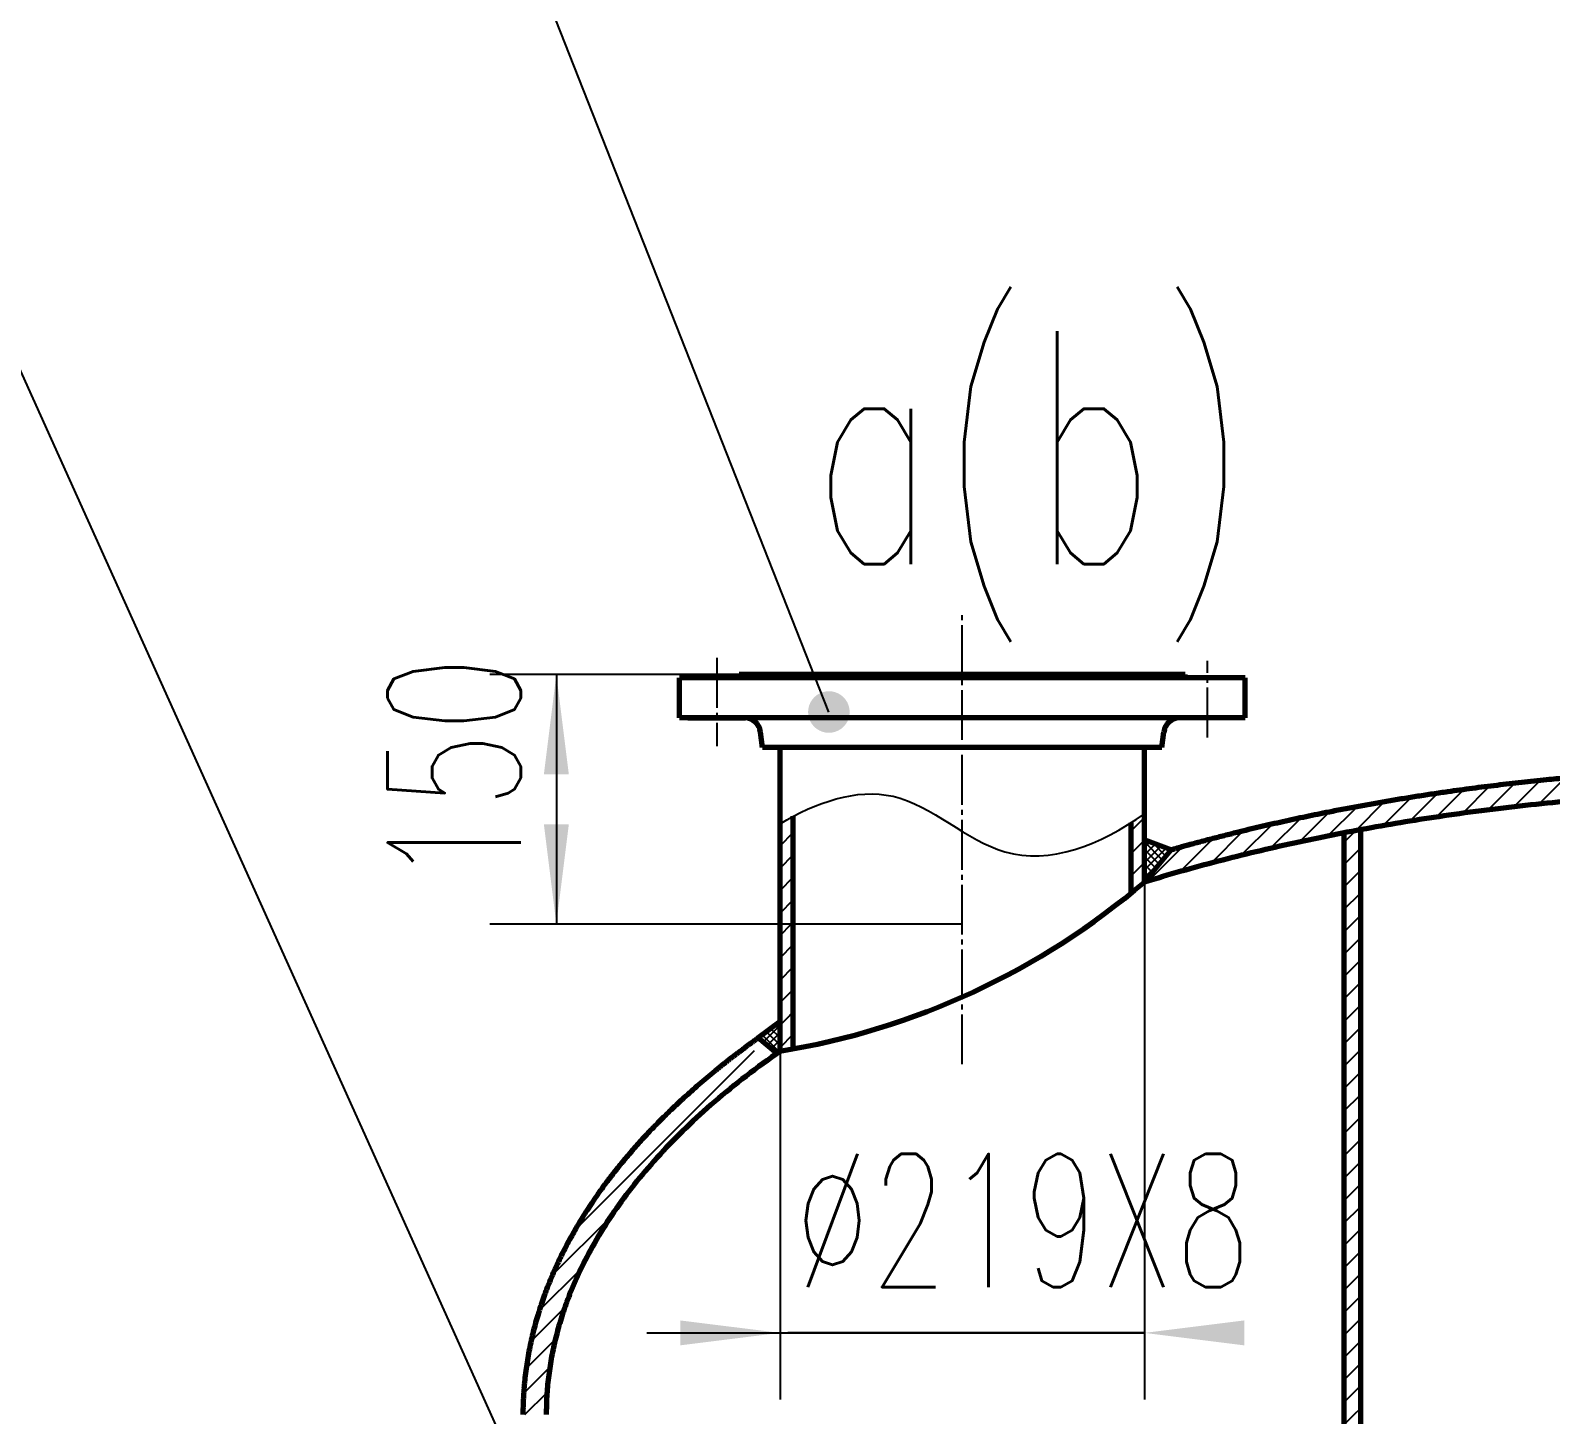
# Model space of a CAD drawing. Header units: millimetres. Extents: x -5940 to 5940, y -8410 to 8410.
# Drawn here: x -4063 to -3150, y 6323 to 7155 of the extents above; entities that cross this region are included whole.
import ezdxf

# ---------------------------------------------------------------- set-up
doc = ezdxf.new("R2010")
doc.units = ezdxf.units.MM
doc.linetypes.add('EB_DASHDOT', pattern=[39, 30, -3, 3, -3])
for name, color, linetype, lineweight in [('CAXA0', 7, 'Continuous', 70), ('CAXA1', 1, 'EB_DASHDOT', 25), ('CAXA3', 4, 'Continuous', 25), ('CAXA4', 3, 'Continuous', 25), ('CAXA5', 51, 'Continuous', 25)]:
    doc.layers.add(name, color=color, linetype=linetype, lineweight=lineweight)
doc.styles.add('机械', font='txt', dxfattribs={"width": 0.667, "bigfont": 'gbcbig.shx'})
doc.dimstyles.new('机械(4)', dxfattribs={"dimscale": 20, "dimtxt": 4, "dimasz": 3, "dimexe": 2, "dimexo": 0, "dimtad": 1, "dimdec": 1, "dimdsep": 46, "dimtxsty": '机械', "dimcen": 0, "dimdle": 4, "dimclrd": 256, "dimclre": 256, "dimclrt": 3, "dimaunit": 1, "dimazin": 2, "dimtfac": 1, "dimtdec": 3, "dimtmove": 0, "dimatfit": 3, "dimfxl": 0, "dimtolj": 1, "dimtzin": 0, "dimarcsym": 0})

# ---------------------------------------------------------------- blocks, each defined once
blk = doc.blocks.new('CAXBLOCK233')
at = {"layer": 'CAXA0', "color": 0, "linetype": 'Continuous', "lineweight": 25}
for p, q in [((-3393.96, 6668.41), (-3393.93, 6668.44)), ((-3383.06, 6656.36), (-3393.96, 6667.27)), ((-3393.96, 6663.92), (-3390.67, 6667.22)), ((-3393.96, 6659.43), (-3387.4, 6666)), ((-3393.96, 6654.94), (-3384.13, 6664.77)), ((-3393.96, 6650.45), (-3380.87, 6663.55)), ((-3385.11, 6653.92), (-3393.96, 6662.78)), ((-3381.01, 6658.81), (-3388.68, 6666.48)), ((-3378.96, 6661.25), (-3381.5, 6663.79)), ((-3393.96, 6645.96), (-3380.44, 6659.49)), ((-3387.16, 6651.48), (-3393.96, 6658.29)), ((-3389.21, 6649.04), (-3393.96, 6653.8)), ((-3391.25, 6646.6), (-3393.96, 6649.31)), ((-3392.68, 6643.53), (-3393.96, 6644.82))]:
    blk.add_line(p, q, dxfattribs=at)
blk = doc.blocks.new('CAXBLOCK234')
at = {"layer": 'CAXA0', "color": 0, "linetype": 'Continuous', "lineweight": 25}
for p, q in [((-3625.6, 6549.03), (-3622.54, 6552.09)), ((-3613.54, 6541.1), (-3623.67, 6551.23)), ((-3623.16, 6546.98), (-3612.96, 6557.18)), ((-3612.96, 6545.02), (-3621.12, 6553.17)), ((-3620.72, 6544.93), (-3612.96, 6552.69)), ((-3612.96, 6549.51), (-3618.58, 6555.12)), ((-3612.96, 6554), (-3616.03, 6557.06)), ((-3612.96, 6558.49), (-3613.49, 6559.01)), ((-3618.28, 6542.88), (-3612.96, 6548.2)), ((-3615.83, 6540.84), (-3612.96, 6543.71))]:
    blk.add_line(p, q, dxfattribs=at)
blk = doc.blocks.new('CAXBLOCK249')
at = {"layer": 'CAXA0', "color": 0, "linetype": 'Continuous', "lineweight": 25}
for p, q in [((-3736.16, 6433.98), (-3628.22, 6541.92)), ((-3620.68, 6535.99), (-3619.64, 6537.03)), ((-3700.72, 6482.89), (-3665.8, 6517.81)), ((-3749.7, 6406.97), (-3714.72, 6441.95)), ((-3757.65, 6385.55), (-3732.74, 6410.46)), ((-3762.57, 6367.16), (-3742.29, 6387.44)), ((-3765.55, 6350.71), (-3747.93, 6368.33)), ((-3767.01, 6335.78), (-3751.29, 6351.5)), ((-3766.33, 6322.98), (-3752.97, 6336.34))]:
    blk.add_line(p, q, dxfattribs=at)
blk = doc.blocks.new('CAXBLOCK250')
at = {"layer": 'CAXA0', "color": 0, "linetype": 'Continuous', "lineweight": 25}
for p, q in [((-3202.03, 6698.71), (-3218.53, 6682.2)), ((-3186.54, 6700.72), (-3202.83, 6684.43)), ((-3171.24, 6702.55), (-3187.26, 6686.54)), ((-3156.13, 6704.19), (-3171.98, 6688.34)), ((-3141.18, 6705.67), (-3156.84, 6690.02)), ((-3266.15, 6688.46), (-3283.92, 6670.69)), ((-3249.76, 6691.38), (-3267.1, 6674.04)), ((-3233.62, 6694.05), (-3250.71, 6676.96)), ((-3217.72, 6696.48), (-3234.49, 6679.71)), ((-3299.76, 6681.8), (-3318.31, 6663.24)), ((-3282.81, 6685.27), (-3300.89, 6667.2)), ((-3334.64, 6673.86), (-3354.11, 6654.39)), ((-3317.03, 6678), (-3335.92, 6659.11)), ((-3371.13, 6664.3), (-3391.57, 6643.87)), ((-3352.65, 6669.32), (-3372.65, 6649.31))]:
    blk.add_line(p, q, dxfattribs=at)
blk = doc.blocks.new('CAXBLOCK252')
at = {"layer": 'CAXA0', "color": 0, "linetype": 'Continuous', "lineweight": 25}
for p, q in [((-3274.17, 6666.98), (-3267.1, 6674.04)), ((-2742.76, 6673.04), (-2741.45, 6674.35)), ((-3274.17, 6653.51), (-3264.17, 6663.51)), ((-2742.76, 6659.57), (-2732.76, 6669.57)), ((-2742.76, 6646.1), (-2732.76, 6656.1)), ((-3274.17, 6640.04), (-3264.17, 6650.04)), ((-2742.76, 6632.63), (-2732.76, 6642.63)), ((-3274.17, 6626.57), (-3264.17, 6636.57)), ((-2742.76, 6619.16), (-2732.76, 6629.16)), ((-3274.17, 6613.1), (-3264.17, 6623.1)), ((-2742.76, 6605.68), (-2732.76, 6615.68)), ((-3274.17, 6599.62), (-3264.17, 6609.62)), ((-2742.76, 6592.21), (-2732.76, 6602.21)), ((-3274.17, 6586.15), (-3264.17, 6596.15)), ((-2742.76, 6578.74), (-2732.76, 6588.74)), ((-3274.17, 6572.68), (-3264.17, 6582.68)), ((-3274.17, 6559.21), (-3264.17, 6569.21)), ((-2742.76, 6565.27), (-2732.76, 6575.27)), ((-2742.76, 6551.8), (-2732.76, 6561.8)), ((-3274.17, 6545.74), (-3264.17, 6555.74)), ((-3274.17, 6532.27), (-3264.17, 6542.27)), ((-2742.76, 6538.33), (-2732.76, 6548.33)), ((-2742.76, 6524.86), (-2732.76, 6534.86)), ((-3274.17, 6518.8), (-3264.17, 6528.8)), ((-3274.17, 6505.33), (-3264.17, 6515.33)), ((-2742.76, 6511.39), (-2732.76, 6521.39)), ((-2742.76, 6497.92), (-2732.76, 6507.92)), ((-3274.17, 6491.86), (-3264.17, 6501.86)), ((-3274.17, 6478.39), (-3264.17, 6488.39)), ((-2742.76, 6484.45), (-2732.76, 6494.45)), ((-2742.76, 6470.98), (-2732.76, 6480.98)), ((-3274.17, 6464.92), (-3264.17, 6474.92)), ((-3274.17, 6451.45), (-3264.17, 6461.45)), ((-2742.76, 6457.51), (-2732.76, 6467.51)), ((-2742.76, 6444.04), (-2732.76, 6454.04)), ((-3274.17, 6437.98), (-3264.17, 6447.98)), ((-3274.17, 6424.51), (-3264.17, 6434.51)), ((-2742.76, 6430.57), (-2732.76, 6440.57)), ((-2742.76, 6417.1), (-2732.76, 6427.1)), ((-3274.17, 6411.04), (-3264.17, 6421.04)), ((-3274.17, 6397.57), (-3264.17, 6407.57)), ((-2742.76, 6403.63), (-2732.76, 6413.63)), ((-2742.76, 6390.16), (-2732.76, 6400.16)), ((-3274.17, 6384.1), (-3264.17, 6394.1)), ((-2742.76, 6376.69), (-2732.76, 6386.69)), ((-3274.17, 6370.63), (-3264.17, 6380.63)), ((-2742.76, 6363.22), (-2732.76, 6373.22)), ((-3274.17, 6357.16), (-3264.17, 6367.16)), ((-2742.76, 6349.75), (-2732.76, 6359.75)), ((-3274.17, 6343.69), (-3264.17, 6353.69)), ((-2742.76, 6336.28), (-2732.76, 6346.28)), ((-3274.17, 6330.22), (-3264.17, 6340.22)), ((-2742.58, 6322.98), (-2732.76, 6332.81)), ((-3274.17, 6316.75), (-3267.93, 6322.98)), ((-3267.93, 6322.98), (-3264.17, 6326.75)), ((-2742.76, 6322.81), (-2742.58, 6322.98)), ((-2742.76, 6309.34), (-2732.76, 6319.34)), ((-3274.17, 6303.28), (-3264.17, 6313.28)), ((-2742.76, 6295.87), (-2732.76, 6305.87)), ((-3274.17, 6289.81), (-3264.17, 6299.81)), ((-3274.17, 6276.34), (-3264.17, 6286.34)), ((-2742.76, 6282.4), (-2732.76, 6292.4)), ((-2742.76, 6268.93), (-2732.76, 6278.93)), ((-3274.17, 6262.87), (-3264.17, 6272.87)), ((-3274.17, 6249.39), (-3264.17, 6259.39)), ((-2742.76, 6255.45), (-2732.76, 6265.45)), ((-2742.76, 6241.98), (-2732.76, 6251.98)), ((-3274.17, 6235.92), (-3264.17, 6245.92)), ((-3274.17, 6222.45), (-3264.17, 6232.45)), ((-2742.76, 6228.51), (-2732.76, 6238.51)), ((-2742.76, 6215.04), (-2732.76, 6225.04)), ((-3274.17, 6208.98), (-3264.17, 6218.98)), ((-3274.17, 6195.51), (-3264.17, 6205.51)), ((-2742.76, 6201.57), (-2732.76, 6211.57)), ((-2742.76, 6188.1), (-2732.76, 6198.1)), ((-3274.17, 6182.04), (-3264.17, 6192.04)), ((-3274.17, 6168.57), (-3264.17, 6178.57)), ((-2742.76, 6174.63), (-2732.76, 6184.63)), ((-2742.76, 6161.16), (-2732.76, 6171.16)), ((-3274.17, 6155.1), (-3264.17, 6165.1)), ((-3274.17, 6141.63), (-3264.17, 6151.63)), ((-2742.76, 6147.69), (-2732.76, 6157.69)), ((-2742.76, 6134.22), (-2732.76, 6144.22)), ((-3274.17, 6128.16), (-3264.17, 6138.16)), ((-2742.76, 6120.75), (-2732.76, 6130.75)), ((-3274.17, 6114.69), (-3264.17, 6124.69)), ((-2742.76, 6107.28), (-2732.76, 6117.28)), ((-3274.17, 6101.22), (-3264.17, 6111.22)), ((-2742.76, 6093.81), (-2732.76, 6103.81)), ((-3274.17, 6087.75), (-3264.17, 6097.75)), ((-2742.76, 6080.34), (-2732.76, 6090.34)), ((-3274.17, 6074.28), (-3264.17, 6084.28)), ((-2742.76, 6066.87), (-2732.76, 6076.87)), ((-3274.17, 6060.81), (-3264.17, 6070.81)), ((-2742.76, 6053.4), (-2732.76, 6063.4)), ((-3274.17, 6047.34), (-3264.17, 6057.34)), ((-2742.76, 6039.93), (-2732.76, 6049.93)), ((-3274.17, 6033.87), (-3264.17, 6043.87)), ((-3272.58, 6021.98), (-3264.17, 6030.4)), ((-2742.76, 6026.46), (-2732.76, 6036.46)), ((-2733.77, 6021.98), (-2732.76, 6022.99))]:
    blk.add_line(p, q, dxfattribs=at)
blk = doc.blocks.new('CAXBLOCK323', base_point=(-4595.97, 7496.47))
at = {"layer": 'CAXA0', "linetype": 'Continuous', "lineweight": 25}
blk.add_hatch(color=131, dxfattribs=at).paths.add_polyline_path([(-3740.76, 6249.4), (-3740.92, 6251.36), (-3741.38, 6253.27), (-3742.13, 6255.08), (-3743.15, 6256.75), (-3744.43, 6258.24), (-3745.92, 6259.52), (-3747.59, 6260.54), (-3749.4, 6261.29), (-3751.31, 6261.75), (-3753.26, 6261.9), (-3755.22, 6261.75), (-3757.13, 6261.29), (-3758.94, 6260.54), (-3760.61, 6259.52), (-3762.1, 6258.24), (-3763.38, 6256.75), (-3764.4, 6255.08), (-3765.15, 6253.27), (-3765.61, 6251.36), (-3765.76, 6249.4), (-3765.61, 6247.45), (-3765.15, 6245.54), (-3764.4, 6243.73), (-3763.38, 6242.06), (-3762.1, 6240.57), (-3760.61, 6239.29), (-3758.94, 6238.27), (-3757.13, 6237.52), (-3755.22, 6237.06), (-3753.26, 6236.9), (-3751.31, 6237.06), (-3749.4, 6237.52), (-3747.59, 6238.27), (-3745.92, 6239.29), (-3744.43, 6240.57), (-3743.15, 6242.06), (-3742.13, 6243.73), (-3741.38, 6245.54), (-3740.92, 6247.45)], flags=0)
at = {"layer": 'CAXA0', "color": 131, "linetype": 'Continuous', "lineweight": 25}
for p, q in [((-4315.97, 7496.47), (-4595.97, 7496.47)), ((-3753.26, 6249.4), (-4315.97, 7496.47))]:
    blk.add_line(p, q, dxfattribs=at)
at = {"layer": 'CAXA0', "color": 3, "linetype": 'Continuous', "lineweight": 25, "insert": (-4485.99, 7682.61), "char_height": 140, "attachment_point": 1, "style": '机械'}
blk.add_mtext('3', dxfattribs=at)
blk = doc.blocks.new('CAXBLOCK322', base_point=(-3753.26, 6249.4))
at = {"layer": 'CAXA0', "color": 0, "linetype": 'Continuous', "lineweight": 70}
blk.add_blockref('CAXBLOCK323', (-4595.97, 7496.47), dxfattribs=at)
blk = doc.blocks.new('CAXBLOCK325', base_point=(-4159.53, 7496.47))
at = {"layer": 'CAXA0', "linetype": 'Continuous', "lineweight": 25}
blk.add_hatch(color=131, dxfattribs=at).paths.add_polyline_path([(-3571.08, 6745.38), (-3571.23, 6747.34), (-3571.69, 6749.25), (-3572.44, 6751.06), (-3573.46, 6752.73), (-3574.74, 6754.22), (-3576.23, 6755.5), (-3577.9, 6756.52), (-3579.71, 6757.27), (-3581.62, 6757.73), (-3583.58, 6757.88), (-3585.53, 6757.73), (-3587.44, 6757.27), (-3589.25, 6756.52), (-3590.92, 6755.5), (-3592.42, 6754.22), (-3593.69, 6752.73), (-3594.71, 6751.06), (-3595.46, 6749.25), (-3595.92, 6747.34), (-3596.08, 6745.38), (-3595.92, 6743.43), (-3595.46, 6741.52), (-3594.71, 6739.71), (-3593.69, 6738.04), (-3592.42, 6736.55), (-3590.92, 6735.27), (-3589.25, 6734.25), (-3587.44, 6733.5), (-3585.53, 6733.04), (-3583.58, 6732.88), (-3581.62, 6733.04), (-3579.71, 6733.5), (-3577.9, 6734.25), (-3576.23, 6735.27), (-3574.74, 6736.55), (-3573.46, 6738.04), (-3572.44, 6739.71), (-3571.69, 6741.52), (-3571.23, 6743.43)], flags=0)
at = {"layer": 'CAXA0', "color": 131, "linetype": 'Continuous', "lineweight": 25}
for p, q in [((-3879.53, 7496.47), (-4159.53, 7496.47)), ((-3583.58, 6745.38), (-3879.53, 7496.47))]:
    blk.add_line(p, q, dxfattribs=at)
at = {"layer": 'CAXA0', "color": 3, "linetype": 'Continuous', "lineweight": 25, "insert": (-4052.88, 7682.61), "char_height": 140, "attachment_point": 1, "style": '机械'}
blk.add_mtext('2', dxfattribs=at)
blk = doc.blocks.new('CAXBLOCK324', base_point=(-3583.58, 6745.38))
at = {"layer": 'CAXA0', "color": 0, "linetype": 'Continuous', "lineweight": 70}
blk.add_blockref('CAXBLOCK325', (-4159.53, 7496.47), dxfattribs=at)
blk = doc.blocks.new('CAXBLOCK327', base_point=(-3539.98, 7496.47))
at = {"layer": 'CAXA0', "linetype": 'Continuous', "lineweight": 25}
blk.add_hatch(color=131, dxfattribs=at).paths.add_polyline_path([(-3031.08, 6875.99), (-3031.23, 6877.95), (-3031.69, 6879.85), (-3032.44, 6881.67), (-3033.46, 6883.34), (-3034.74, 6884.83), (-3036.23, 6886.1), (-3037.9, 6887.13), (-3039.71, 6887.88), (-3041.62, 6888.34), (-3043.58, 6888.49), (-3045.53, 6888.34), (-3047.44, 6887.88), (-3049.25, 6887.13), (-3050.92, 6886.1), (-3052.41, 6884.83), (-3053.69, 6883.34), (-3054.71, 6881.67), (-3055.46, 6879.85), (-3055.92, 6877.95), (-3056.08, 6875.99), (-3055.92, 6874.04), (-3055.46, 6872.13), (-3054.71, 6870.32), (-3053.69, 6868.64), (-3052.41, 6867.15), (-3050.92, 6865.88), (-3049.25, 6864.85), (-3047.44, 6864.1), (-3045.53, 6863.65), (-3043.58, 6863.49), (-3041.62, 6863.65), (-3039.71, 6864.1), (-3037.9, 6864.85), (-3036.23, 6865.88), (-3034.74, 6867.15), (-3033.46, 6868.64), (-3032.44, 6870.32), (-3031.69, 6872.13), (-3031.23, 6874.04)], flags=0)
at = {"layer": 'CAXA0', "color": 131, "linetype": 'Continuous', "lineweight": 25}
for p, q in [((-3259.98, 7496.47), (-3539.98, 7496.47)), ((-3043.58, 6875.99), (-3259.98, 7496.47))]:
    blk.add_line(p, q, dxfattribs=at)
at = {"layer": 'CAXA0', "color": 3, "linetype": 'Continuous', "lineweight": 25, "insert": (-3423.32, 7682.61), "char_height": 140, "attachment_point": 1, "style": '机械'}
blk.add_mtext('1', dxfattribs=at)
blk = doc.blocks.new('CAXBLOCK326', base_point=(-3043.58, 6875.99))
at = {"layer": 'CAXA0', "color": 0, "linetype": 'Continuous', "lineweight": 70}
blk.add_blockref('CAXBLOCK327', (-3539.98, 7496.47), dxfattribs=at)
blk = doc.blocks.new('CAXBLOCK335')
at = {"layer": 'CAXA0', "color": 0, "linetype": 'Continuous', "lineweight": 25}
for p, q in [((-3401.96, 6673.88), (-3393.96, 6681.88)), ((-3612.96, 6664.94), (-3604.96, 6672.94)), ((-3401.96, 6660.41), (-3393.96, 6668.41)), ((-3612.96, 6651.47), (-3604.96, 6659.47)), ((-3401.96, 6646.94), (-3393.96, 6654.94)), ((-3612.96, 6638), (-3604.96, 6646)), ((-3612.96, 6624.53), (-3604.96, 6632.53)), ((-3612.96, 6611.06), (-3606.22, 6617.8)), ((-3606.22, 6617.8), (-3604.96, 6619.06)), ((-3612.96, 6597.59), (-3604.96, 6605.59)), ((-3612.96, 6584.12), (-3604.96, 6592.12)), ((-3612.96, 6570.65), (-3604.96, 6578.65)), ((-3612.96, 6557.18), (-3609.15, 6560.99)), ((-3609.15, 6560.99), (-3604.96, 6565.18)), ((-3612.96, 6543.71), (-3604.96, 6551.71))]:
    blk.add_line(p, q, dxfattribs=at)
blk = doc.blocks.new('*D448')
at = {"layer": 'CAXA4', "linetype": 'Continuous', "lineweight": 25}
for points in [[(-3747.38, 6767.98), (-3754.88, 6707.98), (-3739.88, 6707.98)], [(-3747.38, 6617.8), (-3754.88, 6677.8), (-3739.88, 6677.8)]]:
    blk.add_hatch(color=131, dxfattribs=at).paths.add_polyline_path(points, flags=0)
at = {"layer": 'CAXA4', "color": 131, "linetype": 'Continuous', "lineweight": 25}
for p, q in [((-3637.46, 6767.98), (-3787.38, 6767.98)), ((-3747.38, 6767.98), (-3747.38, 6617.8)), ((-3503.46, 6617.8), (-3787.38, 6617.8))]:
    blk.add_line(p, q, dxfattribs=at)
at = {"layer": 'CAXA4', "color": 3, "linetype": 'Continuous', "lineweight": 25, "insert": (-3848.77, 6641.75), "char_height": 80, "attachment_point": 1, "rotation": 90, "style": '机械'}
blk.add_mtext('150', dxfattribs=at)
blk = doc.blocks.new('*D461')
at = {"layer": 'CAXA4', "linetype": 'Continuous', "lineweight": 25}
for points in [[(-3612.96, 6372.11), (-3672.96, 6364.61), (-3672.96, 6379.61)], [(-3393.96, 6372.11), (-3333.96, 6364.61), (-3333.96, 6379.61)]]:
    blk.add_hatch(color=131, dxfattribs=at).paths.add_polyline_path(points, flags=0)
at = {"layer": 'CAXA4', "color": 131, "linetype": 'Continuous', "lineweight": 25}
for p, q in [((-3393.96, 6643.14), (-3393.96, 6332.11)), ((-3612.96, 6541.51), (-3612.96, 6332.11)), ((-3692.96, 6372.11), (-3393.96, 6372.11)), ((-3393.96, 6372.11), (-3608.21, 6372.11))]:
    blk.add_line(p, q, dxfattribs=at)
at = {"layer": 'CAXA4', "color": 3, "linetype": 'Continuous', "lineweight": 25, "insert": (-3604.21, 6479.68), "char_height": 80, "attachment_point": 1, "style": '机械'}
blk.add_mtext('{%%C}219X8', dxfattribs=at)

msp = doc.modelspace()

# ---------------------------------------------------------------- linework, layer by layer
at = {"layer": 'CAXA0'}
for p, q in [((-3673.46, 6741.98), (-3673.46, 6765.98)), ((-3333.46, 6765.98), (-3673.46, 6765.98)), ((-3369.46, 6767.98), (-3637.46, 6767.98)), ((-3637.46, 6765.98), (-3637.46, 6767.98)), ((-3369.46, 6765.98), (-3369.46, 6767.98)), ((-3333.46, 6741.98), (-3333.46, 6765.98)), ((-3333.46, 6741.98), (-3673.46, 6741.98)), ((-3668.28, 6741.98), (-3633.64, 6741.98)), ((-3660.96, 6741.98), (-3640.96, 6741.98)), ((-3623.46, 6723.98), (-3624.6, 6733.2)), ((-3383.46, 6723.98), (-3382.33, 6733.2)), ((-3383.46, 6723.98), (-3623.46, 6723.98)), ((-3612.96, 6541.51), (-3612.96, 6723.98)), ((-3393.96, 6643.14), (-3393.96, 6723.98)), ((-3604.96, 6542.88), (-3604.96, 6682.71)), ((-3401.96, 6636.46), (-3401.96, 6678.81)), ((-3274.17, 6672.71), (-3274.17, 6021.98)), ((-3264.17, 6674.6), (-3264.17, 6021.98)), ((-3393.96, 6668.45), (-3377.95, 6662.45)), ((-3391.96, 6645.75), (-3377.95, 6662.45)), ((-3391.96, 6643.75), (-3391.96, 6645.75)), ((-3626.05, 6549.41), (-3612.96, 6559.41)), ((-3614.96, 6540.11), (-3626.05, 6549.41))]:
    msp.add_line(p, q, dxfattribs=at)
for centre, radius, start, end in [((-3634.52, 6731.98), 10, 7, 90), ((-3372.41, 6731.98), 10, 90, 173), ((-3684.56, 6982.54), 446.81, 279.22092, 310.5706)]:
    msp.add_arc(centre, radius, start, end, dxfattribs=at)
for points, weights, degree, knots in [([(-3073.1, 6710.38), (-3084.09, 6709.87), (-3106.88, 6708.57), (-3153.26, 6704.84), (-3212.44, 6697.9), (-3282.94, 6685.92), (-3337.95, 6673.42), (-3369.2, 6664.94), (-3377.95, 6662.45)], [0.964983465393, 0.96026426878, 0.949621988996, 0.931086358542, 0.90995742722, 0.889412730671, 0.876632385364, 0.870678377928, 0.86911982134], 3, [0, 0, 0, 0, 33.738343, 69.136851, 139.933867, 210.730884, 281.5279, 309.259607, 309.259607, 309.259607, 309.259607]), ([(-2253.46, 6322.98), (-2253.46, 6697.98), (-3003.46, 6697.98), (-3214.12, 6697.98), (-3393.96, 6643.14)], [1, 0.707106781187, 1, 0.895784113505, 0.865731439405], 2, [0, 0, 0, 961.764518, 961.764518, 1303.975042, 1303.975042, 1303.975042]), ([(-3626.05, 6549.41), (-3630.71, 6546.08), (-3664.59, 6521.04), (-3716, 6471.39), (-3758.42, 6397.47), (-3767.46, 6347.33), (-3767.46, 6322.98)], [0.860101337839, 0.860897123271, 0.867396927904, 0.887114082263, 0.932878634399, 0.975592231766, 1], 3, [0, 0, 0, 0, 13.560055, 101.503513, 189.446971, 277.390429, 277.390429, 277.390429, 277.390429]), ([(-3626.05, 6549.41), (-3630.71, 6546.08), (-3664.59, 6521.04), (-3716, 6471.39), (-3758.42, 6397.47), (-3767.46, 6347.33), (-3767.46, 6322.98)], [0.86010133783, 0.860897123265, 0.867396927899, 0.887114082263, 0.932878634399, 0.975592231766, 1], 3, [0, 0, 0, 0, 13.560055, 101.503513, 189.446971, 277.390429, 277.390429, 277.390429, 277.390429])]:
    msp.add_rational_spline(points, weights, degree=degree, knots=knots, dxfattribs=at)
msp.add_rational_spline([(-3612.96, 6541.51), (-3753.46, 6443.54), (-3753.46, 6322.98)], [0.859270279941, 0.882488128562, 1], degree=2, dxfattribs=at)
msp.add_rational_spline([(-3612.96, 6541.51), (-3753.46, 6443.54), (-3753.46, 6322.98)], [0.859270279941, 0.882488128562, 1], degree=2, dxfattribs=at)
at = {"layer": 'CAXA1', "linetype": 'EB_DASHDOT', "lineweight": 25}
for p, q in [((-3503.46, 6533.58), (-3503.46, 6805.75)), ((-3650.96, 6777.91), (-3650.96, 6724.77)), ((-3355.96, 6730.03), (-3355.96, 6776.22))]:
    msp.add_line(p, q, dxfattribs=at)
at = {"layer": 'CAXA3'}
msp.add_open_spline([(-3612.96, 6678.18), (-3591.51, 6691.07), (-3540.57, 6709.06), (-3476.85, 6643.21), (-3420.64, 6665.44), (-3393.96, 6684.13)], degree=3, knots=[0, 0, 0, 0, 71.043233, 147.494354, 236.686969, 236.686969, 236.686969, 236.686969], dxfattribs=at)

# ---------------------------------------------------------------- block references
at = {"layer": 'CAXA0'}
for name, p in [('CAXBLOCK322', (-3753.26, 6249.4)), ('CAXBLOCK324', (-3583.58, 6745.38)), ('CAXBLOCK326', (-3043.58, 6875.99))]:
    msp.add_blockref(name, p, dxfattribs=at)
at = {"layer": 'CAXA5'}
for name in ['CAXBLOCK250', 'CAXBLOCK335', 'CAXBLOCK252', 'CAXBLOCK233', 'CAXBLOCK234', 'CAXBLOCK249']:
    msp.add_blockref(name, (0, 0), dxfattribs=at)

# ---------------------------------------------------------------- texts
at = {"layer": 'CAXA4', "linetype": 'Continuous', "lineweight": 25, "insert": (-3594.36, 6974.33), "char_height": 140, "attachment_point": 1, "style": '机械'}
msp.add_mtext('a(b)', dxfattribs=at)

# ---------------------------------------------------------------- dimensions: what is measured, and where the dimension line sits
at = {"layer": 'CAXA4'}
for base, p1, p2, angle, text, picture, middle in [((-3747.38, 6699.3), (-3637.46, 6767.98), (-3503.46, 6617.8), 270, '150', '*D448', (-3799.88, 6699.3)), ((-3162.19, 6372.11), (-3612.96, 6541.51), (-3393.96, 6643.14), 180, '{%%C}219X8', '*D461', (-3468.43, 6430.07))]:
    dim = msp.add_linear_dim(base=base, p1=p1, p2=p2, angle=angle, text=text, dimstyle='机械(4)', dxfattribs=at)
    dim.commit()
    dim.dimension.update_dxf_attribs({"geometry": picture, "text_midpoint": middle})

doc.saveas('drawing.dxf')
